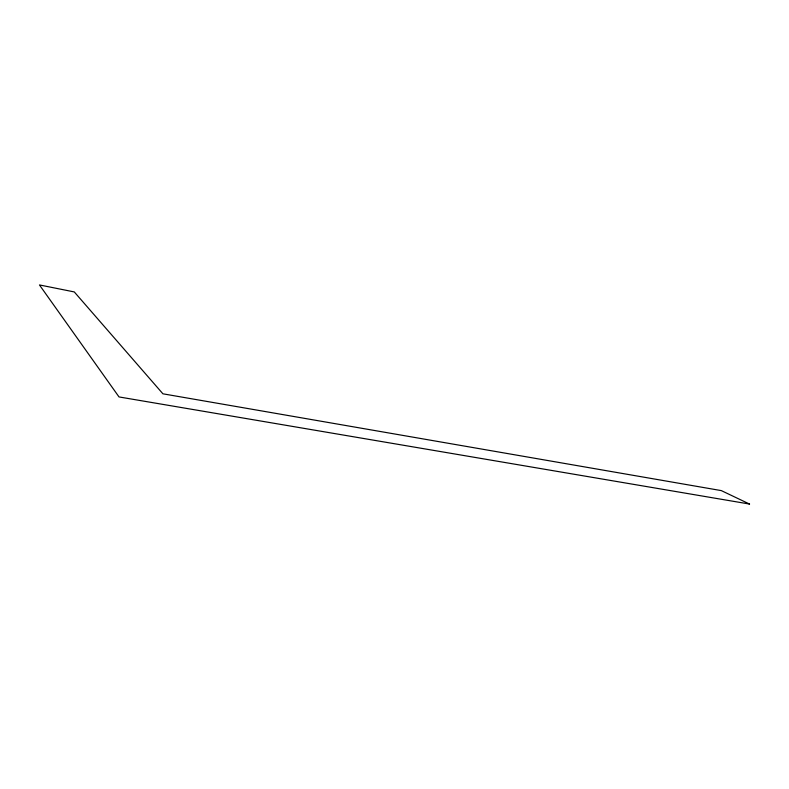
<?xml version="1.0" encoding="UTF-8"?>
<svg xmlns="http://www.w3.org/2000/svg" width="789" height="789" viewBox="0 0 789 789"><rect width="100%" height="100%" fill="white"/><g stroke="black" fill="none" stroke-linecap="round" stroke-linejoin="round"><path stroke-width="1.18" d="M749.55 504.063L119.021 396.936L39.45 284.937L74.284 291.93L162.919 393.81L721.324 490.61L749.55 504.063"/></g></svg>
